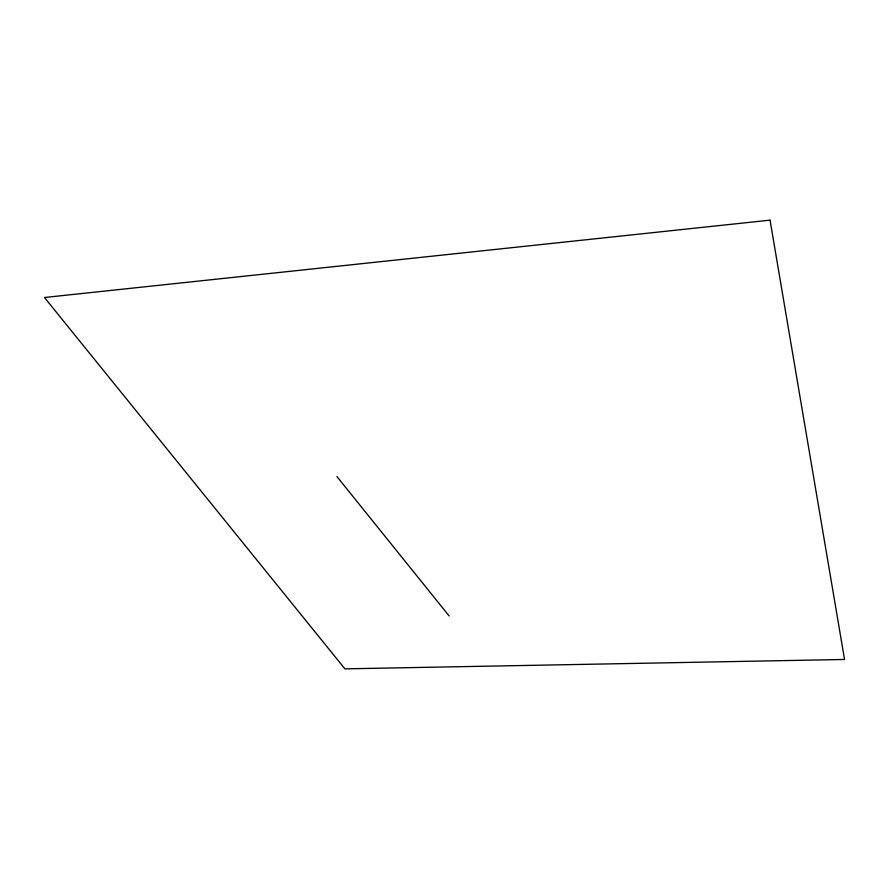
<?xml version="1.0" encoding="UTF-8"?>
<svg xmlns="http://www.w3.org/2000/svg" width="889" height="889" viewBox="0 0 889 889"><rect width="100%" height="100%" fill="white"/><g stroke="black" fill="none" stroke-linecap="round" stroke-linejoin="round"><path stroke-width="1.33" d="M336.875 476.504L449.123 615.944M770.052 220.15L44.45 297.504L344.921 668.85L844.55 659.471L770.052 220.15"/></g></svg>
